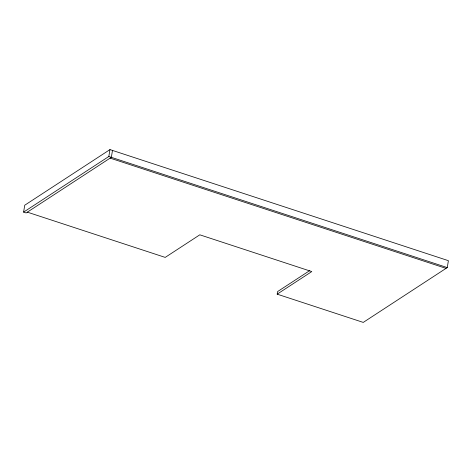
<?xml version="1.0" encoding="UTF-8"?>
<svg xmlns="http://www.w3.org/2000/svg" width="472" height="472" viewBox="0 0 472 472"><rect width="100%" height="100%" fill="white"/><g stroke="black" fill="none" stroke-linecap="round" stroke-linejoin="round"><path stroke-width="0.71" d="M112.489 150.42L111.345 157.323L26.119 212.949L23.6 212.117L24.745 205.214L109.97 149.595L448.4 260.68L447.255 267.583L363.251 322.406L277.176 294.156L277.607 291.566L309.779 270.562M23.6 212.117L108.825 156.498L109.97 149.595M277.176 294.156L311.78 271.571L199.809 234.814L165.206 257.399L27.341 212.152M108.825 156.498L447.255 267.583M110.123 158.12L446.034 268.379"/></g></svg>
